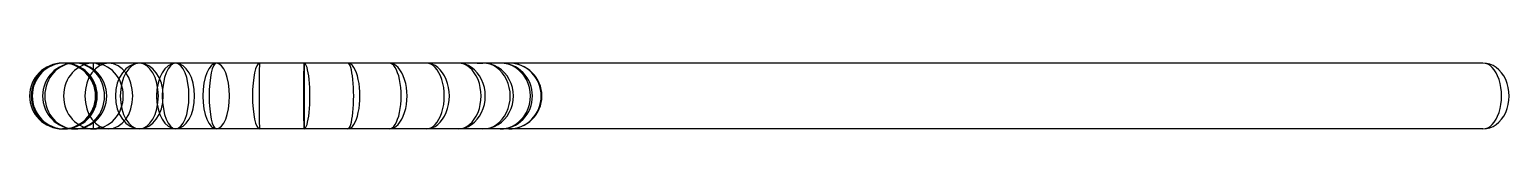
# Model space of a CAD drawing. Header units: millimetres. Extents: x 0 to 108, y 0 to 5.
import ezdxf

# ---------------------------------------------------------------- set-up
doc = ezdxf.new("R2010")
doc.units = ezdxf.units.MM

msp = doc.modelspace()

# ---------------------------------------------------------------- linework, layer by layer
at = {"layer": 'sheet_layer'}
for p, q in [((2.52116, 4.8), (2.39827, 4.8)), ((3.27961, 4.8), (2.52116, 4.8)), ((4.64376, 4.8), (3.27961, 4.8)), ((5.76605, 4.8), (4.64376, 4.8)), ((4.64376, 4.8), (4.64376, 4.8)), ((4.64376, 4.23759), (4.64376, 4.8)), ((7.98665, 4.8), (5.76605, 4.8)), ((16.7427, 4.8), (7.98665, 4.8)), ((10.6277, 4.8), (7.98665, 4.8)), ((13.5852, 4.8), (10.6277, 4.8)), ((16.7427, 4.8), (13.5852, 4.8)), ((19.976, 4.8), (16.7427, 4.8)), ((32.5857, 4.8), (19.976, 4.8)), ((23.1578, 4.8), (19.976, 4.8)), ((19.976, 4.8), (19.976, 0)), ((26.1629, 4.8), (23.1578, 4.8)), ((28.8729, 4.8), (26.1629, 4.8)), ((31.1813, 4.8), (28.8729, 4.8)), ((32.997, 4.8), (31.1813, 4.8)), ((32.5857, 4.8), (32.997, 4.8)), ((34.2488, 4.8), (32.997, 4.8)), ((34.2488, 4.8), (32.997, 4.8)), ((34.8872, 4.8), (34.2488, 4.8)), ((105.78, 4.8), (34.8872, 4.8)), ((105.139, 4.8), (34.8872, 4.8)), ((105.34, 4.8), (105.238, 4.8)), ((105.553, 4.8), (105.445, 4.8)), ((105.78, 4.8), (105.78, 4.8)), ((2.52116, 0), (2.39827, 0)), ((3.27961, 0), (2.52116, 0)), ((4.64376, 0), (3.27961, 0)), ((4.64376, 0), (4.64376, 0.56241)), ((5.76605, 0), (4.64376, 0)), ((7.98665, 0), (5.76605, 0)), ((32.5857, 0), (7.98665, 0)), ((10.6277, 0), (7.98665, 0)), ((13.5852, 0), (10.6277, 0)), ((16.7427, 0), (13.5852, 0)), ((19.976, 0), (16.7427, 0)), ((23.1578, 0), (19.976, 0)), ((26.1629, 0), (23.1578, 0)), ((28.8729, 0), (26.1629, 0)), ((31.1813, 0), (28.8729, 0)), ((32.997, 0), (31.1813, 0)), ((34.2488, 0), (32.997, 0)), ((34.8872, 0), (34.2488, 0)), ((105.78, 0), (34.8872, 0)), ((105.238, 0), (105.139, 0)), ((105.34, 0), (105.238, 0)), ((105.553, 0), (105.445, 0))]:
    msp.add_line(p, q, dxfattribs=at)
for start, end in [(0, 90), (-90, 0)]:
    msp.add_arc((34.8872, 2.4), 2.4, start, end, dxfattribs=at)
for centre, ratio, start_param, end_param in [((2.39827, 2.4), 0.999278, 6.28319, 4.71239), ((2.39827, 2.4), 0.999278, 4.71239, 3.14159), ((2.52116, 2.4), 0.999278, 4.71239, 3.14159), ((2.52116, 2.4), 0.999278, 6.28319, 4.71239), ((2.52116, 2.4), 0.972109, 6.28319, 4.71239), ((2.52116, 2.4), 0.972109, 4.71239, 3.14159), ((3.27961, 2.4), 0.972109, 6.28319, 4.71239), ((3.27961, 2.4), 0.972109, 4.71239, 3.14159), ((3.27961, 2.4), 0.906675, 6.28319, 4.71239), ((3.27961, 2.4), 0.906675, 4.71239, 3.14159), ((4.64376, 2.4), 0.906675, 6.28319, 4.71239), ((4.64376, 2.4), 0.906675, 4.71239, 3.14159), ((5.76605, 2.4), 0.726975, 6.28319, 4.71239), ((5.76605, 2.4), 0.726975, 4.71239, 3.14159), ((4.64376, 2.4), 0.558547, 5.91088, 6.28319), ((7.98665, 2.4), 0.726975, 4.71239, 3.14159), ((7.98665, 2.4), 0.726975, 6.28319, 4.71239), ((7.98665, 2.4), 0.577107, 6.28319, 4.71239), ((7.98665, 2.4), 0.577107, 4.71239, 3.14159), ((10.6277, 2.4), 0.577107, 4.71239, 3.14159), ((10.6277, 2.4), 0.577107, 6.28319, 4.71239), ((10.6277, 2.4), 0.404522, 6.28319, 4.71239), ((10.6277, 2.4), 0.404522, 4.71239, 3.14159), ((13.5852, 2.4), 0.404522, 4.71239, 3.14159), ((13.5852, 2.4), 0.404522, 6.28319, 4.71239), ((13.5852, 2.4), 0.216015, 6.28319, 3.14159), ((16.7427, 2.4), 0.216015, 6.28319, 3.14159), ((16.7427, 2.4), 0.0190045, 6.28319, 3.14159), ((19.976, 2.4), 0.0190045, 6.28319, 3.14159), ((19.976, 2.4), 0.178754, 3.14159, 6.28319), ((23.1578, 2.4), 0.178754, 3.14159, 6.28319), ((23.1578, 2.4), 0.369476, 3.14159, 6.28319), ((26.1629, 2.4), 0.545655, 3.14159, 6.28319), ((26.1629, 2.4), 0.369476, 3.14159, 6.28319), ((28.8729, 2.4), 0.700355, 3.14159, 6.28319), ((28.8729, 2.4), 0.545655, 3.14159, 6.28319), ((31.1813, 2.4), 0.827489, 3.14159, 6.28319), ((31.1813, 2.4), 0.700355, 3.14159, 6.28319), ((32.997, 2.4), 0.922051, 3.14159, 6.28319), ((32.997, 2.4), 0.827489, 3.14159, 6.28319), ((34.2488, 2.4), 0.980319, 4.71239, 6.28319), ((34.2488, 2.4), 0.922051, 3.14159, 6.28319), ((34.8872, 2.4), 0.980319, 4.71239, 6.28319), ((105.78, 2.4), 0.797714, 3.14159, 0), ((105.78, 2.4), 0.56441, 3.14159, 6.28319), ((34.2488, 2.4), 0.980319, 3.14159, 4.71239), ((34.8872, 2.4), 0.980319, 3.14159, 4.71239), ((4.64376, 2.4), 0.558547, 3.14159, 3.51389)]:
    msp.add_ellipse(centre, major_axis=(0, 2.4), ratio=ratio, start_param=start_param, end_param=end_param, dxfattribs=at)

doc.saveas('drawing.dxf')
